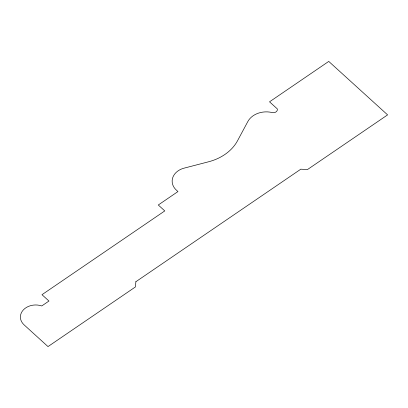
<?xml version="1.0" encoding="UTF-8"?>
<svg xmlns="http://www.w3.org/2000/svg" width="408" height="408" viewBox="0 0 408 408"><rect width="100%" height="100%" fill="white"/><g stroke="black" fill="none" stroke-linecap="round" stroke-linejoin="round"><path stroke-width="0.61" d="M135.879 281.714L135.39 286.962L48.006 346.586L24.103 324.865A15.269 12.016 -0.4 0 1 23.363 309.886A15.269 12.016 -0.4 0 1 41.764 305.949L48.965 301.033L41.988 294.693L164.786 210.911L158.279 204.994L177.964 191.566L176.384 190.128A17.422 13.709 -0.4 0 1 185.013 167.912L208.565 161.787A47.445 37.337 -0.4 0 0 237.517 140.765L247.84 121.533A20.028 15.759 -0.4 0 1 271.667 112.429A4.014 3.162 -0.4 0 0 275.869 112.001A4.014 3.162 -0.4 0 0 277.262 108.849L269.53 101.822L328.751 61.414L387.6 114.883L307.469 169.555L300.803 169.187L135.879 281.714"/></g></svg>
